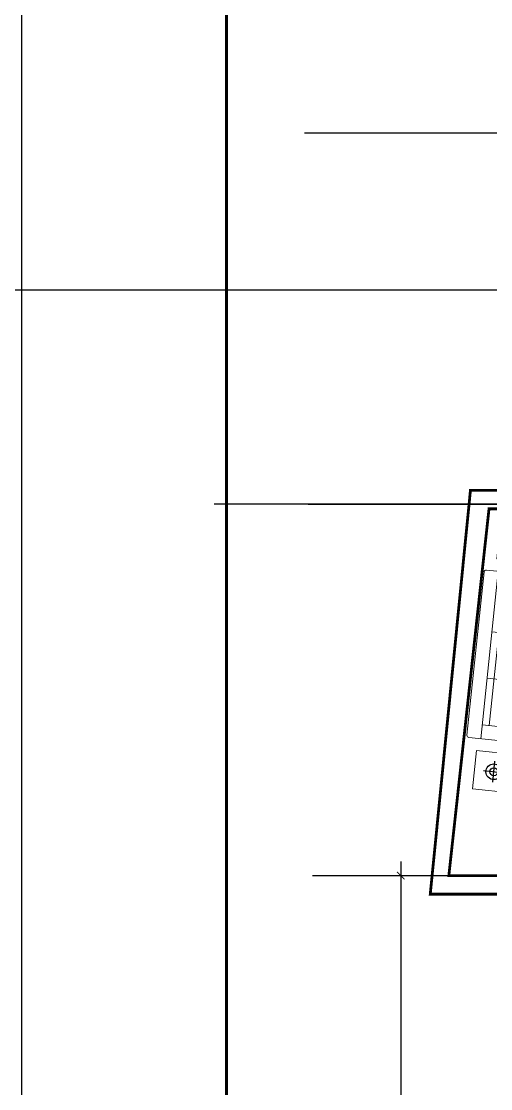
# Model space of a CAD drawing. Extents: x 250879 to 348495, y -51522 to -9360.
# Drawn here: x 302287 to 302793, y -43602 to -42452 of the extents above; entities that cross this region are included whole.
import ezdxf

# ---------------------------------------------------------------- set-up
doc = ezdxf.new("R2010")
doc.units = 0
doc.layers.get('0').update_dxf_attribs({"linetype": 'CONTINUOUS'})
doc.layers.get('DEFPOINTS').update_dxf_attribs({"color": 9, "linetype": 'CONTINUOUS'})
for name, color, linetype in [('AXIS', 1, 'CONTINUOUS'), ('FURNITURE', 4, 'CONTINUOUS'), ('TRUSS', 2, 'CONTINUOUS'), ('WALL', 7, 'CONTINUOUS')]:
    doc.layers.add(name, color=color, linetype=linetype)
doc.layers.add('FURN', color=126, linetype='CONTINUOUS', lineweight=9)
doc.styles.get("Standard").update_dxf_attribs({"font": 'sanss___.ttf', "height": 15})
doc.dimstyles.new('STANDARD$0', dxfattribs={"dimscale": 0, "dimtxt": 12, "dimasz": 8, "dimexe": 15, "dimexo": 0.0625, "dimgap": 2, "dimtad": 1, "dimdec": 0, "dimzin": 0, "dimdsep": 46, "dimtxsty": 'Standard', "dimblk1": 'ARCHTICK', "dimblk2": 'ARCHTICK', "dimsah": 1, "dimcen": 0.09, "dimdle": 15, "dimclrd": 3, "dimclre": 3, "dimclrt": 3, "dimazin": 0, "dimtfac": 1, "dimtdec": 0, "dimtofl": 0, "dimtmove": 1, "dimatfit": 3, "dimldrblk": 'ARCHTICK', "dimfxl": 1.045499999999997, "dimfxlon": 1, "dimtolj": 1, "dimtzin": 0, "dimarcsym": 0})

# ---------------------------------------------------------------- blocks, each defined once
blk = doc.blocks.new('_ARCHTICK')
at = {"color": 0, "linetype": 'ByBlock', "const_width": 0.15}
blk.add_lwpolyline([(-0.5, -0.5), (0.5, 0.5)], dxfattribs=at)
blk = doc.blocks.new('*D23')
at = {"layer": 'DEFPOINTS', "color": 0, "linetype": 'Continuous', "transparency": 16777216}
for p in [(157318.4182129309, -32835.69352747884), (157097.4074826122, -36546.69352747884), (157318.4182129309, -36546.69352747884)]:
    blk.add_point(p, dxfattribs=at)
at = {"layer": 'WALL', "color": 3, "linetype": 'Continuous', "lineweight": -2, "transparency": 16777216}
for p, q in [((157097.4074826122, -32820.69352747884), (157097.4074826122, -36561.69352747884)), ((157098.4529826122, -32835.69352747884), (157082.4074826122, -32835.69352747884)), ((157098.4529826122, -36546.69352747884), (157082.4074826122, -36546.69352747884))]:
    blk.add_line(p, q, dxfattribs=at)
at = {"layer": 'WALL', "color": 3, "linetype": 'Continuous', "lineweight": -2, "transparency": 16777216, "xscale": 8, "yscale": 8, "zscale": 8}
for p, rotation in [((157097.4074826122, -32835.69352747884), 90), ((157097.4074826122, -36546.69352747884), 270)]:
    blk.add_blockref('_ARCHTICK', p, dxfattribs=dict(at, rotation=rotation))
at = {"layer": 'WALL', "color": 3, "linetype": 'Continuous', "transparency": 16777216, "insert": (157087.6708570978, -34691.19352747881), "char_height": 15, "attachment_point": 5, "rotation": 90}
blk.add_mtext('\\A1;3711', dxfattribs=at)
blk = doc.blocks.new('A$C237F6A72')
at = {"layer": 'FURNITURE', "color": 1}
for p, q in [((-150, 0), (150, 0)), ((0, -150), (0, 150))]:
    blk.add_line(p, q, dxfattribs=at)
at = {"layer": 'FURNITURE', "color": 2}
blk.add_circle((0, 0), 112.5, dxfattribs=at)
at = {"layer": 'FURNITURE', "color": 1}
blk.add_circle((0, 0), 56.25, dxfattribs=at)
blk = doc.blocks.new('sof4')
at = {"layer": 'FURN'}
for p, q in [((310711.8590727946, -66838.30616509654), (310711.9696682334, -66799.80632394725)), ((310711.9696682334, -66799.80632394725), (310750.4695093674, -66799.91691937679)), ((310750.4695093674, -66799.91691937679), (310750.3589139378, -66838.4167605261)), ((310576.7898944574, -66809.73596225698), (310690.8894236624, -66809.40819762029)), ((310576.9366847548, -66860.8357514188), (310576.7898944574, -66809.73596225698)), ((310643.6396186235, -66809.54392837474), (310643.6697810134, -66820.04388505183)), ((310690.8894236624, -66809.40819762029), (310691.0362139599, -66860.5079867821)), ((310643.6697810134, -66820.04388505183), (310680.419629377, -66819.93831668726)), ((310669.9210709522, -66820.4552299531), (310670.0344931118, -66859.93909599398)), ((310680.419629377, -66819.93831668726), (310680.5362572846, -66860.53814917199)), ((310750.3589139378, -66838.4167605261), (310711.8590727946, -66838.30616509654)), ((310700.613748491, -66852.52218521343), (310700.5795644491, -66864.42213611412)), ((310759.4195383507, -66850.59110326134), (310702.719772304, -66850.42822635599)), ((310747.519587452, -66850.55691921947), (310747.0369892139, -67018.5562260445)), ((310761.5134972078, -66852.69712707473), (310761.0429639256, -67016.49645122892)), ((310691.0362139599, -66860.5079867821), (310576.9366847548, -66860.8357514188)), ((310698.4735406361, -66866.51609497156), (310698.0834403936, -67002.31553465352)), ((310747.4793709322, -66864.55686145558), (310700.5795644491, -66864.42213611412)), ((310740.4793998153, -66864.53675319566), (310740.0772346169, -67004.53617554846)), ((310586.1583030853, -66976.09390936217), (310586.3996022044, -66892.09425594549)), ((310586.3996022044, -66892.09425594549), (310670.3992556069, -66892.33555506452)), ((310670.3992556069, -66892.33555506452), (310670.1579564878, -66976.3352084812)), ((310698.3455180479, -66911.08257775374), (310747.3453158661, -66911.22333557319)), ((310698.2114629818, -66957.74905187135), (310747.2112607999, -66957.88980969078)), ((310670.1579564878, -66976.3352084812), (310586.1583030853, -66976.09390936217)), ((310692.2781989138, -67038.42858129632, -129.5000000000005), (310666.5329775208, -66983.92182745891, -129.5000000000005)), ((310700.1773992507, -67004.42155846691), (310700.1432152088, -67016.32150936761)), ((310747.0772057337, -67004.55628380839), (310700.1773992507, -67004.42155846691)), ((310758.9369401126, -67018.59041008636), (310702.2371740659, -67018.427533181)), ((310648.5329539038, -67066.71909362529, -129.5000000000005), (310609.3839237405, -67020.88072459589, -129.5000000000005)), ((310692.2781989138, -67038.42858129632, -129.5000000000005), (310648.5329539038, -67066.71909362529, -129.5000000000005)), ((310711.3066801375, -67030.60190142988), (310711.1960847172, -67069.10174257922)), ((310749.8065212808, -67030.71249685944), (310711.3066801375, -67030.60190142988)), ((310749.6959258512, -67069.21233800876), (310749.8065212808, -67030.71249685944)), ((310711.1960847172, -67069.10174257922), (310749.6959258512, -67069.21233800876))]:
    blk.add_line(p, q, dxfattribs=at)
at = {"layer": 'FURN', "extrusion": (0, 0, -1)}
for centre, major_axis, ratio, start_param, end_param in [((310675.2551654022, -66849.72216318153), (-21.03575461048462, -21.03575461048462), 0.999999999999561, 2.17591654456125, 2.530727210802588), ((310675.2003553371, -66830.64200037555), (21.03575461049818, -21.03575461049817), 0.9999999999984527, 0.6051202177653576, 0.9599308840066992)]:
    blk.add_ellipse(centre, major_axis=major_axis, ratio=ratio, start_param=start_param, end_param=end_param, dxfattribs=at)
at = {"layer": 'FURN'}
for centre, major_axis, ratio, start_param, end_param in [((310702.7137398261, -66852.5282176914), (-1.484924240314714, 1.484924240314714), 0.9999999999853907, -0.7882707759022399, 0.7825255508929287), ((310759.4135058727, -66852.69109459675), (1.484924240315464, 1.484924240315464), 0.9999999999844601, 5.494914531262545, 7.0657108580596), ((310700.5735319711, -66866.52212744954), (-1.484924240314714, 1.484924240314714), 0.9999999999853907, -0.7882707759022399, 0.7825255508929287), ((310936.3105632148, -67463.73920160359, -129.5000000000005), (-300.1553933368281, 464.126314870148), 0.5624999999374991, -0.1096708657004264, 0.1096708661087809), ((310781.8018174208, -67008.19766940255, -129.5000000000005), (-87.30070557346038, 158.0209706872537), 0.5554791621747982, 1.129114965734713, 1.432360539564239), ((310700.1834317286, -67002.3215671315), (-1.484924240321457, 1.484924240321457), 0.9999999999763083, 0.78252555089747, 2.353321877683012), ((310702.2432065438, -67016.32754184559), (1.484924240315464, 1.484924240315463), 0.9999999999843809, 2.353321877672712, 3.924118204497563), ((310758.9429725906, -67016.49041875094), (1.484924240322159, 1.484924240322158), 0.9999999999754433, 3.924118204474315, 5.494914531258036), ((310584.2396062213, -67135.96323958992, -129.5000000000005), (-108.3030513917697, 144.4385316561531), 0.5554791622173312, -1.432360539158576, -1.129114965333148), ((310779.8800258947, -67221.8527307522, -129.5000000000005), (-114.9358307094838, 177.7237548749509), 0.4964280931547385, -0.252972749208586, 0.2529727495352738)]:
    blk.add_ellipse(centre, major_axis=major_axis, ratio=ratio, start_param=start_param, end_param=end_param, dxfattribs=at)
at = {"layer": 'FURN', "extrusion": (0, 0, -1), "xscale": 0.06999999998515705, "yscale": 0.06999999998515705, "zscale": -0.06999999999999999, "rotation": 0.1645885730766123}
for p in [(-310731.1642910808, -66819.11154223667), (-310730.5013029941, -67049.90711971931)]:
    blk.add_blockref('A$C237F6A72', p, dxfattribs=at)
blk = doc.blocks.new('*D1661')
at = {"layer": 'DEFPOINTS', "color": 0, "linetype": 'Continuous', "transparency": 16777216}
for p in [(302691.2204242917, -43372.32733898071), (302691.2204242917, -44047.83358018256), (302695.860826214, -44047.83358018256)]:
    blk.add_point(p, dxfattribs=at)
at = {"layer": 'WALL', "color": 3, "linetype": 'Continuous', "lineweight": -2, "transparency": 16777216}
for p, q in [((302695.860826214, -43357.32733898071), (302695.860826214, -44062.83358018256)), ((302694.815326214, -43372.32733898071), (302710.860826214, -43372.32733898071)), ((302694.815326214, -44047.83358018256), (302710.860826214, -44047.83358018256))]:
    blk.add_line(p, q, dxfattribs=at)
at = {"layer": 'WALL', "color": 3, "linetype": 'Continuous', "lineweight": -2, "transparency": 16777216, "xscale": 8, "yscale": 8, "zscale": 8}
for p, rotation in [((302695.860826214, -43372.32733898071), 90), ((302695.860826214, -44047.83358018256), 270)]:
    blk.add_blockref('_ARCHTICK', p, dxfattribs=dict(at, rotation=rotation))
at = {"layer": 'WALL', "color": 3, "linetype": 'Continuous', "transparency": 16777216, "insert": (302686.1242006996, -43710.08045958159), "char_height": 15, "attachment_point": 5, "rotation": 90}
blk.add_mtext('\\A1;676', dxfattribs=at)
blk = doc.blocks.new('site77')
at = {"layer": 'WALL', "linetype": 'Continuous', "const_width": 3}
blk.add_lwpolyline([(159633.4182129309, -32835.69352747884), (157318.4182129309, -32835.69352747884), (157318.4182129309, -36546.69352747884), (159235.4182129309, -36546.69352747884)], dxfattribs=at)
at = {"layer": 'WALL', "linetype": 'Continuous'}
dim = blk.add_linear_dim(base=(157097.4074826122, -36546.69352747884), p1=(157318.4182129309, -32835.69352747884), p2=(157318.4182129309, -36546.69352747884), angle=90, dimstyle='STANDARD$0', override={"dimscale": 1}, dxfattribs=at)
dim.commit()
dim.dimension.update_dxf_attribs({"geometry": '*D23', "text_midpoint": (157087.6708570978, -34691.19352747881)})

msp = doc.modelspace()

# ---------------------------------------------------------------- linework, layer by layer
at = {"layer": 'AXIS'}
for p, q in [((302592.1842586139, -42571.99816644875), (304937.5515459523, -42571.99816644875)), ((304836.3765586365, -42972.16275271685), (302494.7892144407, -42972.16275271241)), ((302595.9642017565, -42972.16275271473), (304937.5515459523, -42972.16275271473)), ((302600.6777706598, -43372.32733898071), (304937.5515459523, -43372.32733898071))]:
    msp.add_line(p, q, dxfattribs=at)
at = {"layer": 'WALL', "color": 4, "linetype": 'Continuous'}
msp.add_xline((336888.4563271703, -42741.55403033179), (-1, 0), dxfattribs=at)
at = {"layer": 'WALL', "linetype": 'Continuous', "const_width": 3}
for points in [[(302824.4706858161, -43392.32733897934), (302727.621783589, -43392.32733897879), (302770.9027341888, -42957.16275271289), (302925.5340404012, -42957.16275271618)], [(302901.4360055968, -42977.16275271319), (302790.9027341887, -42977.16275271294), (302747.6217835891, -43372.32733897884), (302824.4706858161, -43372.32733897902), (302824.4706858161, -43392.32733897902)]]:
    msp.add_lwpolyline(points, dxfattribs=at)

# ---------------------------------------------------------------- block references
at = {"layer": 'TRUSS', "linetype": 'Continuous', "xscale": -1.080000000098415, "yscale": 1.080000000014856, "zscale": 1.079999999999836, "rotation": 353.8564306186348}
msp.add_blockref('sof4', (644207.4140240499, -7177.214077449193), dxfattribs=at)
at = {"layer": 'WALL', "linetype": 'Continuous'}
msp.add_blockref('site77', (145189.7714530029, -7501.140052703711), dxfattribs=at)

# ---------------------------------------------------------------- dimensions: what is measured, and where the dimension line sits
dim = msp.add_linear_dim(base=(302695.860826214, -44047.83358018256), p1=(302691.2204242917, -43372.32733898071), p2=(302691.2204242917, -44047.83358018256), angle=90, dimstyle='STANDARD$0', override={"dimscale": 1}, dxfattribs=at)
dim.commit()
dim.dimension.update_dxf_attribs({"geometry": '*D1661', "text_midpoint": (302686.1242006996, -43710.08045958159)})

doc.saveas('drawing.dxf')
